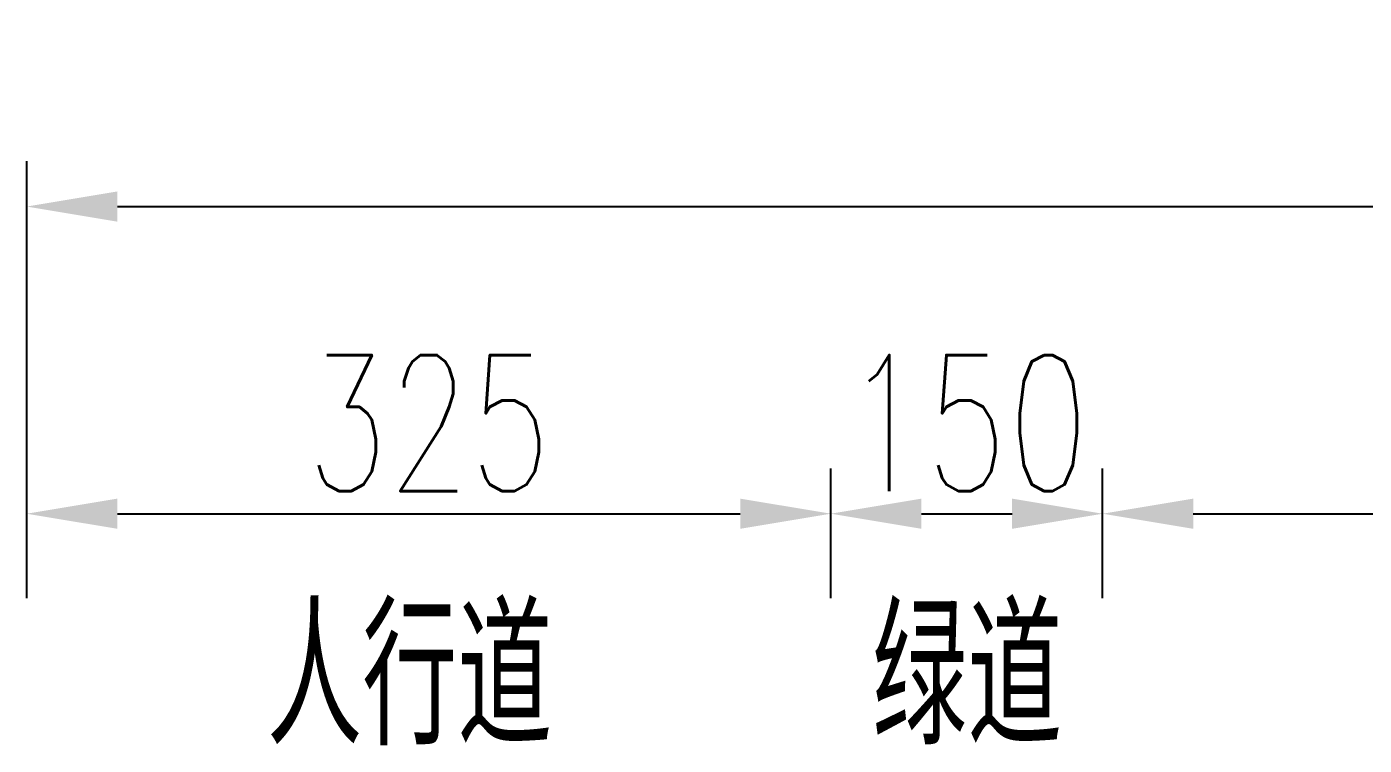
# Model space of a CAD drawing. Header units: millimetres. Extents: x 2 to 5882, y 1831 to 3462.
# Drawn here: x 528.08 to 557.6, y 2640.03 to 2655.89 of the extents above; entities that cross this region are included whole.
import ezdxf

# ---------------------------------------------------------------- set-up
doc = ezdxf.new("R2010")
doc.units = ezdxf.units.MM
doc.layers.add('文字', color=7, linetype='Continuous')
doc.layers.add('标注', color=4, linetype='Continuous')
doc.styles.get("Standard").update_dxf_attribs({"font": 'simplex1.shx', "width": 0.7, "bigfont": 'hztxt.shx'})
doc.dimstyles.new('比例1：200', dxfattribs={"dimtxt": 3, "dimasz": 2, "dimexe": 1, "dimexo": 1, "dimgap": 0.5, "dimtad": 1, "dimlfac": 20, "dimzin": 13, "dimdsep": 46, "dimtxsty": 'Standard', "dimcen": -0.09, "dimclrd": 256, "dimclre": 256, "dimclrt": 7, "dimaunit": 1, "dimadec": 0, "dimazin": 0, "dimtfac": 0.0005, "dimtix": 1, "dimtmove": 2, "dimatfit": 3, "dimfxl": 0, "dimtolj": 1, "dimtzin": 13, "dimarcsym": 0})

# ---------------------------------------------------------------- blocks, each defined once
blk = doc.blocks.new('*D45')
at = {"layer": 'DEFPOINTS', "color": 0}
for p in [(545.825, 2645.137), (528.075, 2642.273), (545.825, 2642.273)]:
    blk.add_point(p, dxfattribs=at)
at = {"layer": '标注', "lineweight": -2}
for p, q in [((528.075, 2643.273), (528.075, 2646.137)), ((545.825, 2643.273), (545.825, 2646.137)), ((530.075, 2645.137), (543.825, 2645.137))]:
    blk.add_line(p, q, dxfattribs=at)
at = {"layer": '标注'}
for points in [[(530.075, 2645.47), (530.075, 2644.804), (528.075, 2645.137)], [(543.825, 2645.47), (543.825, 2644.804), (545.825, 2645.137)]]:
    blk.add_solid(points, dxfattribs=at)
at = {"layer": '标注', "color": 7, "insert": (536.95, 2647.137), "char_height": 3, "attachment_point": 5}
blk.add_mtext('\\A1;325', dxfattribs=at)
blk = doc.blocks.new('*D46')
at = {"layer": 'DEFPOINTS', "color": 0}
for p in [(571.825, 2645.137), (551.825, 2642.273), (571.825, 2642.273)]:
    blk.add_point(p, dxfattribs=at)
at = {"layer": '标注', "lineweight": -2}
for p, q in [((551.825, 2643.273), (551.825, 2646.137)), ((571.825, 2643.273), (571.825, 2646.137)), ((553.825, 2645.137), (569.825, 2645.137))]:
    blk.add_line(p, q, dxfattribs=at)
at = {"layer": '标注'}
for points in [[(553.825, 2645.47), (553.825, 2644.804), (551.825, 2645.137)], [(569.825, 2645.47), (569.825, 2644.804), (571.825, 2645.137)]]:
    blk.add_solid(points, dxfattribs=at)
at = {"layer": '标注', "color": 7, "insert": (561.825, 2647.137), "char_height": 3, "attachment_point": 5}
blk.add_mtext('\\A1;400', dxfattribs=at)
blk = doc.blocks.new('*D50')
at = {"layer": 'DEFPOINTS', "color": 0}
for p in [(753.075, 2651.917), (528.075, 2642.273), (753.075, 2642.273)]:
    blk.add_point(p, dxfattribs=at)
at = {"layer": '标注', "lineweight": -2}
for p, q in [((528.075, 2645.917), (528.075, 2652.917)), ((753.075, 2645.917), (753.075, 2652.917)), ((530.075, 2651.917), (751.075, 2651.917))]:
    blk.add_line(p, q, dxfattribs=at)
at = {"layer": '标注'}
for points in [[(530.075, 2652.25), (530.075, 2651.583), (528.075, 2651.917)], [(751.075, 2652.25), (751.075, 2651.583), (753.075, 2651.917)]]:
    blk.add_solid(points, dxfattribs=at)
at = {"layer": '标注', "color": 7, "insert": (640.575, 2653.917), "char_height": 3, "attachment_point": 5}
blk.add_mtext('\\A1;道路总宽45m', dxfattribs=at)
blk = doc.blocks.new('*D52')
at = {"layer": 'DEFPOINTS', "color": 0}
for p in [(551.825, 2645.137), (545.825, 2642.273), (551.825, 2642.273)]:
    blk.add_point(p, dxfattribs=at)
at = {"layer": '标注', "lineweight": -2}
for p, q in [((545.825, 2643.273), (545.825, 2646.137)), ((551.825, 2643.273), (551.825, 2646.137)), ((547.825, 2645.137), (549.825, 2645.137))]:
    blk.add_line(p, q, dxfattribs=at)
at = {"layer": '标注'}
for points in [[(547.825, 2645.47), (547.825, 2644.804), (545.825, 2645.137)], [(549.825, 2645.47), (549.825, 2644.804), (551.825, 2645.137)]]:
    blk.add_solid(points, dxfattribs=at)
at = {"layer": '标注', "color": 7, "insert": (548.825, 2647.137), "char_height": 3, "attachment_point": 5}
blk.add_mtext('\\A1;150', dxfattribs=at)

msp = doc.modelspace()

# ---------------------------------------------------------------- texts
at = {"layer": '文字', "width": 0.7}
for s, p in [('人行道', (533.37971, 2640.0374)), ('绿道', (546.73667, 2640.0374))]:
    msp.add_text(s, height=3, dxfattribs=at).set_placement(p)

# ---------------------------------------------------------------- dimensions: what is measured, and where the dimension line sits
at = {"layer": '标注'}
for base, p1, p2, text, picture, middle in [((753.07536, 2651.9166), (528.07536, 2642.27269), (753.07536, 2642.27269), '道路总宽45m', '*D50', (640.57536, 2653.9166)), ((545.82536, 2645.13715), (528.07536, 2642.27269), (545.82536, 2642.27269), '325', '*D45', (536.95036, 2647.13715)), ((551.82536, 2645.13715), (545.82536, 2642.27269), (551.82536, 2642.27269), '150', '*D52', (548.82536, 2647.13715))]:
    dim = msp.add_linear_dim(base=base, p1=p1, p2=p2, text=text, dimstyle='比例1：200', override={"dimtxsty": 'Standard'}, dxfattribs=at)
    dim.commit()
    dim.dimension.update_dxf_attribs({"geometry": picture, "text_midpoint": middle})
dim = msp.add_linear_dim(base=(571.82536, 2645.13715), p1=(551.82536, 2642.27269), p2=(571.82536, 2642.27269), dimstyle='比例1：200', override={"dimtxsty": 'Standard'}, dxfattribs=at)
dim.commit()
dim.dimension.update_dxf_attribs({"geometry": '*D46', "text_midpoint": (561.82536, 2647.13715)})

doc.saveas('drawing.dxf')
